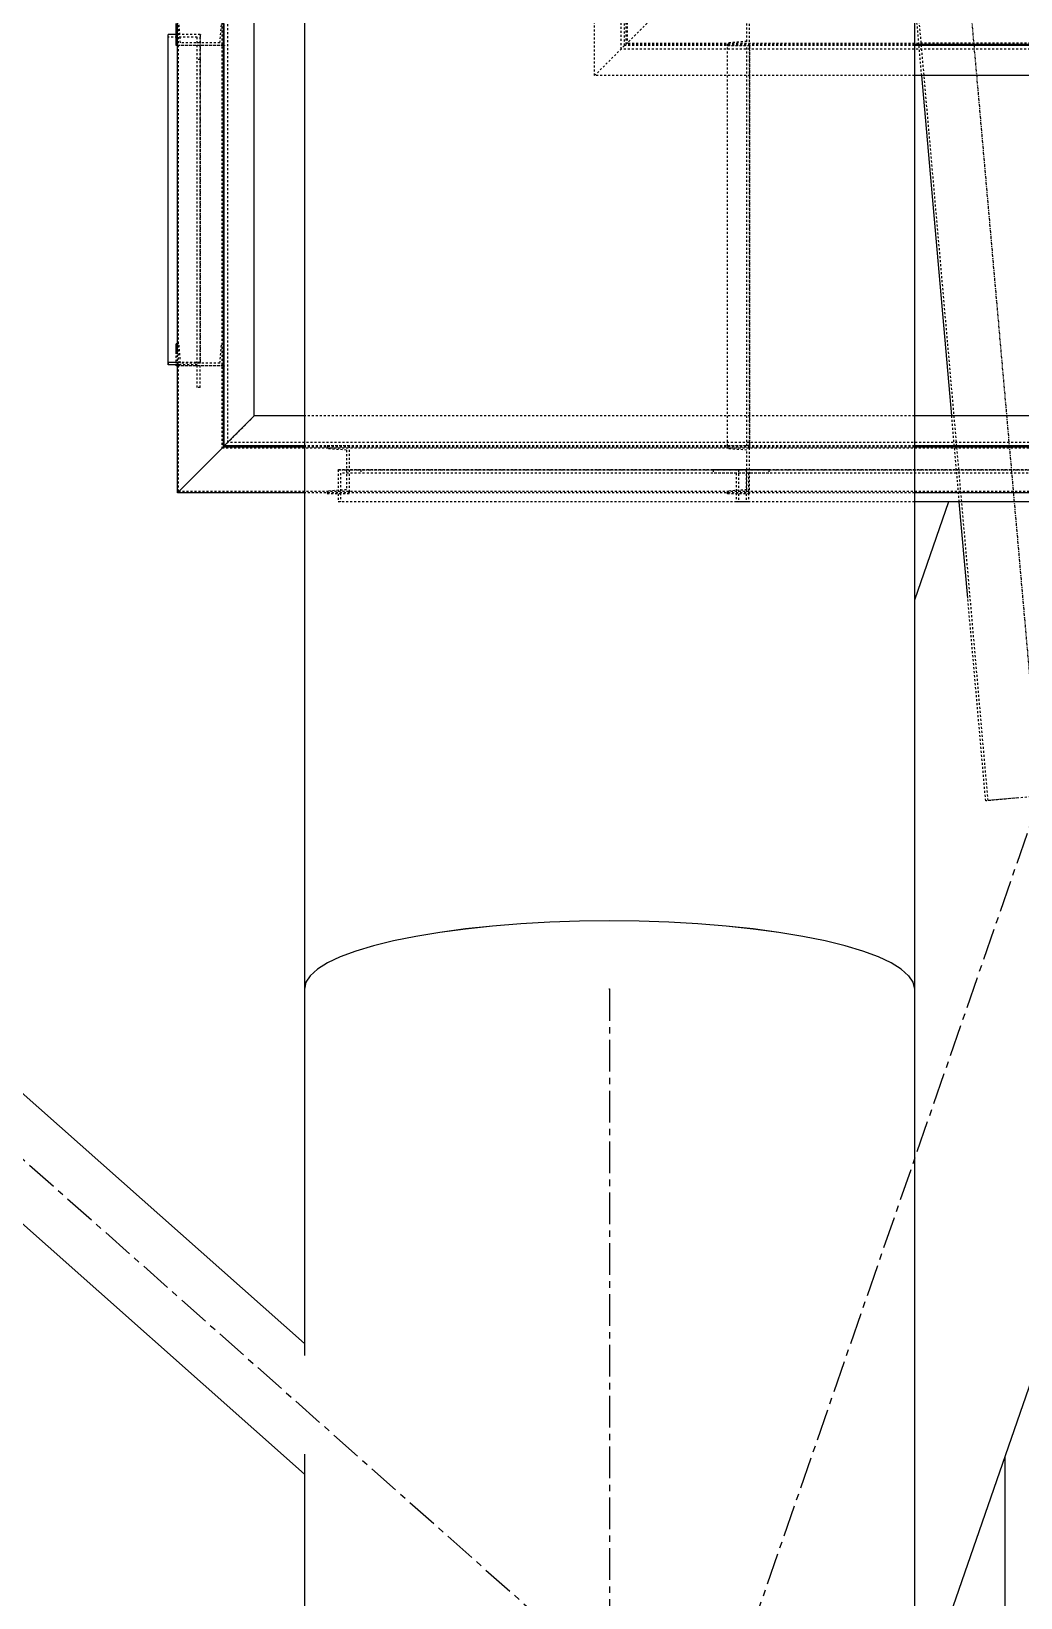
# Model space of a CAD drawing. Header units: millimetres. Extents: x 5143 to 30813, y 232 to 21408.
# Drawn here: x 11695.6 to 11942.7, y 19130.7 to 19522 of the extents above; entities that cross this region are included whole.
import ezdxf

# ---------------------------------------------------------------- set-up
doc = ezdxf.new("R2010")
doc.units = ezdxf.units.MM
doc.header["$LTSCALE"] = 0.25
for name, pattern in [('CENTER', [50.8, 31.75, -6.35, 6.35, -6.35]), ('XKITLINE00', [0]), ('XKITLINE02', [4, 2, -2]), ('XKITLINE03', [6, 3, -1, 1, -1])]:
    doc.linetypes.add(name, pattern=pattern)

msp = doc.modelspace()

# ---------------------------------------------------------------- linework, layer by layer
at = {"color": 8, "linetype": 'XKITLINE00'}
for p, q in [((11763.8, 19949.63), (11763.8, 19282.77)), ((11916.2, 19787.86), (11916.2, 19282.77)), ((11763.8, 19194.18), (11103.02, 19780.52)), ((11763.8, 19161.61), (11076.49, 19771.49)), ((11924.71, 19404.45), (11916.2, 19379.87)), ((11991.23, 19317.45), (11916.2, 19100.76)), ((11817.88, 19299.05), (11810.83, 19298.49)), ((11817.88, 19299.04), (11810.83, 19298.48)), ((11825.13, 19299.46), (11817.88, 19299.05)), ((11825.13, 19299.45), (11817.88, 19299.04)), ((11832.53, 19299.7), (11825.13, 19299.46)), ((11832.53, 19299.69), (11825.13, 19299.45)), ((11840, 19299.78), (11832.53, 19299.7)), ((11840, 19299.77), (11832.53, 19299.69)), ((11847.46, 19299.7), (11840, 19299.78)), ((11847.46, 19299.69), (11840, 19299.77)), ((11854.86, 19299.46), (11847.46, 19299.7)), ((11854.86, 19299.45), (11847.46, 19299.69)), ((11862.12, 19299.05), (11854.86, 19299.46)), ((11862.12, 19299.04), (11854.86, 19299.45)), ((11869.16, 19298.49), (11862.12, 19299.05)), ((11869.16, 19298.48), (11862.12, 19299.04)), ((11791.65, 19295.92), (11786.11, 19294.8)), ((11791.65, 19295.91), (11786.11, 19294.79)), ((11797.66, 19296.92), (11791.65, 19295.92)), ((11797.66, 19296.91), (11791.65, 19295.91)), ((11804.07, 19297.77), (11797.66, 19296.92)), ((11804.07, 19297.76), (11797.66, 19296.91)), ((11810.83, 19298.49), (11804.07, 19297.77)), ((11810.83, 19298.48), (11804.07, 19297.76)), ((11875.92, 19297.77), (11869.16, 19298.49)), ((11875.92, 19297.76), (11869.16, 19298.48)), ((11882.33, 19296.92), (11875.92, 19297.77)), ((11882.33, 19296.91), (11875.92, 19297.76)), ((11888.34, 19295.92), (11882.33, 19296.92)), ((11888.34, 19295.91), (11882.33, 19296.91)), ((11893.88, 19294.8), (11888.34, 19295.92)), ((11893.88, 19294.79), (11888.34, 19295.91)), ((11776.64, 19292.22), (11772.79, 19290.79)), ((11776.64, 19292.22), (11772.79, 19290.79)), ((11781.09, 19293.56), (11776.64, 19292.22)), ((11781.09, 19293.56), (11776.64, 19292.22)), ((11786.11, 19294.8), (11781.09, 19293.56)), ((11786.11, 19294.79), (11781.09, 19293.56)), ((11898.9, 19293.56), (11893.88, 19294.8)), ((11898.9, 19293.56), (11893.88, 19294.79)), ((11903.35, 19292.22), (11898.9, 19293.56)), ((11903.35, 19292.22), (11898.9, 19293.56)), ((11907.2, 19290.79), (11903.35, 19292.22)), ((11907.2, 19290.79), (11903.35, 19292.22)), ((11767.08, 19287.71), (11765.26, 19286.09)), ((11767.08, 19287.71), (11765.26, 19286.09)), ((11769.6, 19289.28), (11767.08, 19287.71)), ((11772.79, 19290.79), (11769.6, 19289.28)), ((11910.39, 19289.28), (11907.2, 19290.79)), ((11912.91, 19287.71), (11910.39, 19289.28)), ((11914.73, 19286.09), (11912.91, 19287.71)), ((11914.73, 19286.09), (11912.91, 19287.71)), ((11764.16, 19284.44), (11763.8, 19282.77)), ((11764.16, 19284.44), (11763.8, 19282.77)), ((11765.26, 19286.09), (11764.16, 19284.44)), ((11765.26, 19286.09), (11764.16, 19284.44)), ((11914.73, 19286.09), (11915.83, 19284.44)), ((11914.73, 19286.09), (11915.83, 19284.44)), ((11915.83, 19284.44), (11916.2, 19282.77)), ((11915.83, 19284.44), (11916.2, 19282.77)), ((11763.8, 19282.77), (11763.8, 19191.18)), ((11916.2, 19282.77), (11916.2, 19067.84)), ((11763.8, 19166.6), (11763.8, 18880.56)), ((11938.8, 19166.03), (11938.8, 19053.52))]:
    msp.add_line(p, q, dxfattribs=at)
at = {"color": 3, "linetype": 'XKITLINE02'}
for p, q in [((11917.32, 19518.72), (11887.88, 19852.23)), ((11934.6, 19329.85), (11888.48, 19852.28)), ((11732.4, 19407.04), (11732.4, 19573.2)), ((11743.23, 19573.2), (11743.23, 19417.87)), ((11844.1, 19573.2), (11844.1, 19518.71)), ((11844.4, 19573.2), (11844.4, 19519.01)), ((11744.65, 19419.3), (11744.65, 19536.78)), ((11836.3, 19510.95), (11836.3, 19537.4)), ((11842.95, 19517.6), (11842.95, 19536.78)), ((11843.8, 19518.45), (11843.8, 19537.4)), ((11844.1, 19518.71), (11855.53, 19530.15)), ((11844.1, 19518.71), (11855.53, 19530.15)), ((11875.02, 19518.43), (11875.02, 19530.43)), ((11874.32, 19519.49), (11874.32, 19529.37)), ((11732.86, 19519.15), (11732.48, 19523.95)), ((11742.73, 19519.15), (11743.12, 19523.95)), ((11743.8, 19518.45), (11743.8, 19523.95)), ((11737, 19520.57), (11729.8, 19520.57)), ((11737.8, 19521.2), (11731.8, 19521.2)), ((11743.8, 19518.45), (11731.8, 19518.45)), ((11743.53, 19518.45), (11732.1, 19518.45)), ((11742.73, 19519.15), (11732.86, 19519.15)), ((11742.73, 19519.15), (11732.86, 19519.15)), ((11737, 19433.03), (11737, 19520.57)), ((11737.8, 19433.03), (11737.8, 19521.2)), ((11836.3, 19510.95), (11843.8, 19518.45)), ((11836.3, 19510.95), (11843.8, 19518.45)), ((11836.3, 19510.95), (11843.8, 19518.45)), ((11836.3, 19510.95), (11843.8, 19518.45)), ((11843.8, 19518.45), (11843.8, 19518.45)), ((11916.2, 19518.45), (11843.8, 19518.45)), ((11843.8, 19518.45), (11843.8, 19518.45)), ((11916.2, 19518.72), (11844.1, 19518.71)), ((12154.21, 19519.04), (11844.4, 19519.01)), ((11874.32, 19519.49), (11869.52, 19519.11)), ((11874.32, 19519.49), (11869.52, 19519.11)), ((11869.52, 19518.43), (11869.52, 19519.11)), ((11875.02, 19518.43), (11869.52, 19518.43)), ((11869.52, 19418.45), (11869.52, 19518.43)), ((11875.02, 19518.43), (11869.52, 19518.43)), ((11875.02, 19518.43), (11869.52, 19518.43)), ((11874.32, 19418.45), (11874.32, 19518.43)), ((11875.02, 19418.45), (11875.02, 19518.43)), ((11918.01, 19510.95), (11917.35, 19518.45)), ((11737.8, 19514.95), (11737, 19514.95)), ((11842.95, 19517.6), (11842.95, 19517.6)), ((12154.12, 19517.6), (11842.95, 19517.6)), ((11842.95, 19517.6), (11842.95, 19517.6)), ((11916.2, 19510.95), (11836.3, 19510.95)), ((11732.48, 19443.95), (11731.8, 19443.95)), ((11732.48, 19443.95), (11732.1, 19443.95)), ((11732.86, 19439.15), (11732.48, 19443.95)), ((11742.73, 19439.15), (11743.12, 19443.95)), ((11743.53, 19443.95), (11743.12, 19443.95)), ((11743.8, 19443.95), (11743.12, 19443.95)), ((11743.8, 19438.45), (11743.8, 19443.95)), ((11731.8, 19438.45), (11731.8, 19441.47)), ((11732.1, 19438.66), (11732.1, 19441.47)), ((11729.8, 19439.28), (11729.8, 19438.66)), ((11743.8, 19438.45), (11731.8, 19438.45)), ((11743.53, 19438.45), (11732.1, 19438.45)), ((11737, 19438.66), (11732.62, 19438.66)), ((11742.73, 19439.15), (11732.86, 19439.15)), ((11742.73, 19439.15), (11732.86, 19439.15)), ((11737.8, 19439.28), (11732.88, 19439.28)), ((11737.8, 19433.03), (11737, 19433.03)), ((11743.8, 19418.45), (11751.3, 19425.95)), ((11743.8, 19418.45), (11751.3, 19425.95)), ((11751.3, 19425.95), (11751.3, 19425.95)), ((11751.3, 19425.95), (11751.3, 19425.95)), ((11916.2, 19425.95), (11763.8, 19425.95)), ((11926.17, 19418.45), (11925.51, 19425.95)), ((12055.79, 19417.87), (11743.23, 19417.87)), ((12055.87, 19419.3), (11744.65, 19419.3)), ((11916.2, 19418.45), (11763.8, 19418.45)), ((11916.2, 19418.17), (11763.8, 19418.17)), ((11775.02, 19418.45), (11769.52, 19418.45)), ((11769.52, 19418.45), (11769.52, 19417.77)), ((11769.52, 19418.45), (11769.52, 19418.45)), ((11775.02, 19418.45), (11769.52, 19418.45)), ((11769.52, 19418.45), (11769.52, 19417.77)), ((11774.32, 19417.39), (11769.52, 19417.77)), ((11769.52, 19417.77), (11769.52, 19417.77)), ((11774.32, 19417.39), (11769.52, 19417.77)), ((11774.32, 19417.39), (11774.32, 19407.51)), ((11774.32, 19417.39), (11774.32, 19417.39)), ((11774.32, 19417.39), (11774.32, 19407.51)), ((11775.02, 19418.45), (11775.02, 19406.45)), ((11775.02, 19418.45), (11775.02, 19418.45)), ((11775.02, 19418.45), (11775.02, 19406.45)), ((11875.02, 19418.45), (11869.52, 19418.45)), ((11869.52, 19417.77), (11869.52, 19418.45)), ((11875.02, 19418.45), (11869.52, 19418.45)), ((11875.02, 19418.45), (11869.52, 19418.45)), ((11874.32, 19417.39), (11869.52, 19417.77)), ((11874.32, 19417.39), (11869.52, 19417.77)), ((11874.32, 19407.51), (11874.32, 19417.39)), ((11875.02, 19406.45), (11875.02, 19418.45)), ((11927.41, 19404.45), (11926.2, 19418.17)), ((11879.87, 19412.45), (11772.27, 19412.45)), ((11772.27, 19412.45), (11772.27, 19404.45)), ((11777.95, 19412.45), (11777.95, 19411.65)), ((11952.27, 19412.45), (11865.96, 19412.45)), ((11865.96, 19412.45), (11865.96, 19411.65)), ((11872.27, 19412.45), (11872.27, 19404.45)), ((11874.19, 19412.45), (11874.19, 19404.45)), ((11879.87, 19412.45), (11879.87, 19411.65)), ((11879.87, 19411.65), (11772.84, 19411.65)), ((11772.84, 19411.65), (11772.84, 19404.45)), ((11951.64, 19411.65), (11865.96, 19411.65)), ((11871.64, 19411.65), (11871.64, 19404.45)), ((11874.76, 19411.65), (11874.76, 19404.45)), ((12036.83, 19407.04), (11732.4, 19407.04)), ((11916.2, 19406.74), (11763.8, 19406.74)), ((11774.32, 19407.51), (11769.52, 19407.13)), ((11774.32, 19407.51), (11769.52, 19407.13)), ((11769.52, 19407.13), (11769.52, 19406.45)), ((11769.52, 19407.13), (11769.52, 19407.13)), ((11769.52, 19407.13), (11769.52, 19406.45)), ((11775.02, 19406.45), (11769.52, 19406.45)), ((11769.52, 19406.45), (11769.52, 19406.45)), ((11775.02, 19406.45), (11769.52, 19406.45)), ((11774.32, 19407.51), (11774.32, 19407.51)), ((11775.02, 19406.45), (11775.02, 19406.45)), ((11874.32, 19407.51), (11869.52, 19407.13)), ((11874.32, 19407.51), (11869.52, 19407.13)), ((11869.52, 19406.45), (11869.52, 19407.13)), ((11875.02, 19406.45), (11869.52, 19406.45)), ((11875.02, 19406.45), (11869.52, 19406.45)), ((11874.76, 19404.45), (11772.27, 19404.45)), ((11916.2, 19404.45), (11871.64, 19404.45)), ((11934, 19329.79), (11929.53, 19380.38)), ((11961.19, 19332.19), (11934, 19329.79)), ((11941.96, 19330.5), (11934.6, 19329.85))]:
    msp.add_line(p, q, dxfattribs=at)
at = {"color": 1, "linetype": 'XKITLINE03'}
for p, q in [((11901.48, 19853.43), (11947.6, 19330.99)), ((11737.8, 19521.2), (11737.8, 19439.28)), ((11743.8, 19518.45), (11743.8, 19518.45)), ((11875.02, 19518.43), (11875.02, 19418.45)), ((11875.02, 19518.43), (11875.02, 19518.43)), ((11743.8, 19438.45), (11743.8, 19438.45)), ((11775.02, 19418.45), (11775.02, 19418.45)), ((11875.02, 19418.45), (11875.02, 19418.45)), ((11772.27, 19412.45), (11874.19, 19412.45)), ((11872.27, 19412.45), (11952.27, 19412.45))]:
    msp.add_line(p, q, dxfattribs=at)
at = {"color": 8, "linetype": 'CENTER'}
for p, q in [((11068.22, 19795.11), (11840, 19110.27)), ((12015, 19525.62), (11840, 19020.27)), ((11840, 19282.77), (11840, 17654.86))]:
    msp.add_line(p, q, dxfattribs=at)
at = {"color": 7, "linetype": 'XKITLINE00'}
for p, q in [((11732.1, 19441.47), (11732.1, 19573.2)), ((11743.53, 19573.2), (11743.53, 19418.17)), ((11751.3, 19425.95), (11751.3, 19537.4)), ((11731.8, 19518.45), (11731.8, 19523.95)), ((11743.8, 19518.45), (11743.8, 19523.95)), ((11729.8, 19438.66), (11729.8, 19521.2)), ((11731.8, 19521.2), (11729.8, 19521.2)), ((11732.1, 19518.45), (11731.8, 19518.45)), ((11743.8, 19518.45), (11743.53, 19518.45)), ((11743.8, 19443.95), (11743.8, 19518.45)), ((12082.83, 19518.73), (11916.2, 19518.72)), ((11949.52, 19518.45), (11916.2, 19518.45)), ((11917.35, 19518.45), (11917.32, 19518.72)), ((12086.91, 19510.95), (11916.2, 19510.95)), ((11925.51, 19425.95), (11918.01, 19510.95)), ((11732.1, 19443.95), (11731.8, 19443.95)), ((11731.8, 19441.47), (11731.8, 19443.95)), ((11743.8, 19443.95), (11743.53, 19443.95)), ((11743.8, 19438.45), (11743.8, 19443.95)), ((11732.88, 19439.28), (11729.8, 19439.28)), ((11732.62, 19438.66), (11729.8, 19438.66)), ((11731.8, 19438.45), (11731.8, 19438.66)), ((11732.1, 19438.45), (11731.8, 19438.45)), ((11732.1, 19406.74), (11732.1, 19438.66)), ((11743.8, 19438.45), (11743.53, 19438.45)), ((11743.8, 19418.45), (11743.8, 19438.45)), ((11743.8, 19418.45), (11751.3, 19425.95)), ((11743.8, 19418.45), (11751.3, 19425.95)), ((11763.8, 19425.95), (11751.3, 19425.95)), ((12062.52, 19425.95), (11916.2, 19425.95)), ((11732.1, 19406.74), (11743.53, 19418.17)), ((11732.1, 19406.74), (11743.53, 19418.17)), ((11763.8, 19418.17), (11743.53, 19418.17)), ((11743.8, 19418.45), (11743.8, 19418.45)), ((11763.8, 19418.45), (11743.8, 19418.45)), ((11949.52, 19418.45), (11916.2, 19418.45)), ((12056.31, 19418.17), (11916.2, 19418.17)), ((11926.2, 19418.17), (11926.17, 19418.45)), ((11763.8, 19406.74), (11732.1, 19406.74)), ((12032.01, 19406.74), (11916.2, 19406.74)), ((11952.27, 19404.45), (11916.2, 19404.45)), ((11929.53, 19380.38), (11927.41, 19404.45))]:
    msp.add_line(p, q, dxfattribs=at)
at = {"color": 1, "linetype": 'XKITLINE00'}
for centre in [(11737.8, 19521.2), (11743.8, 19518.45), (11875.02, 19518.43), (11875.02, 19518.43), (11737.8, 19439.28), (11743.8, 19438.45), (11775.02, 19418.45), (11875.02, 19418.45), (11875.02, 19418.45), (11772.27, 19412.45), (11872.27, 19412.45), (11874.19, 19412.45)]:
    msp.add_circle(centre, 0.05, dxfattribs=at)
at = {"color": 8, "linetype": 'XKITLINE00'}
msp.add_circle((11840, 19282.77), 0.05, dxfattribs=at)

doc.saveas('drawing.dxf')
